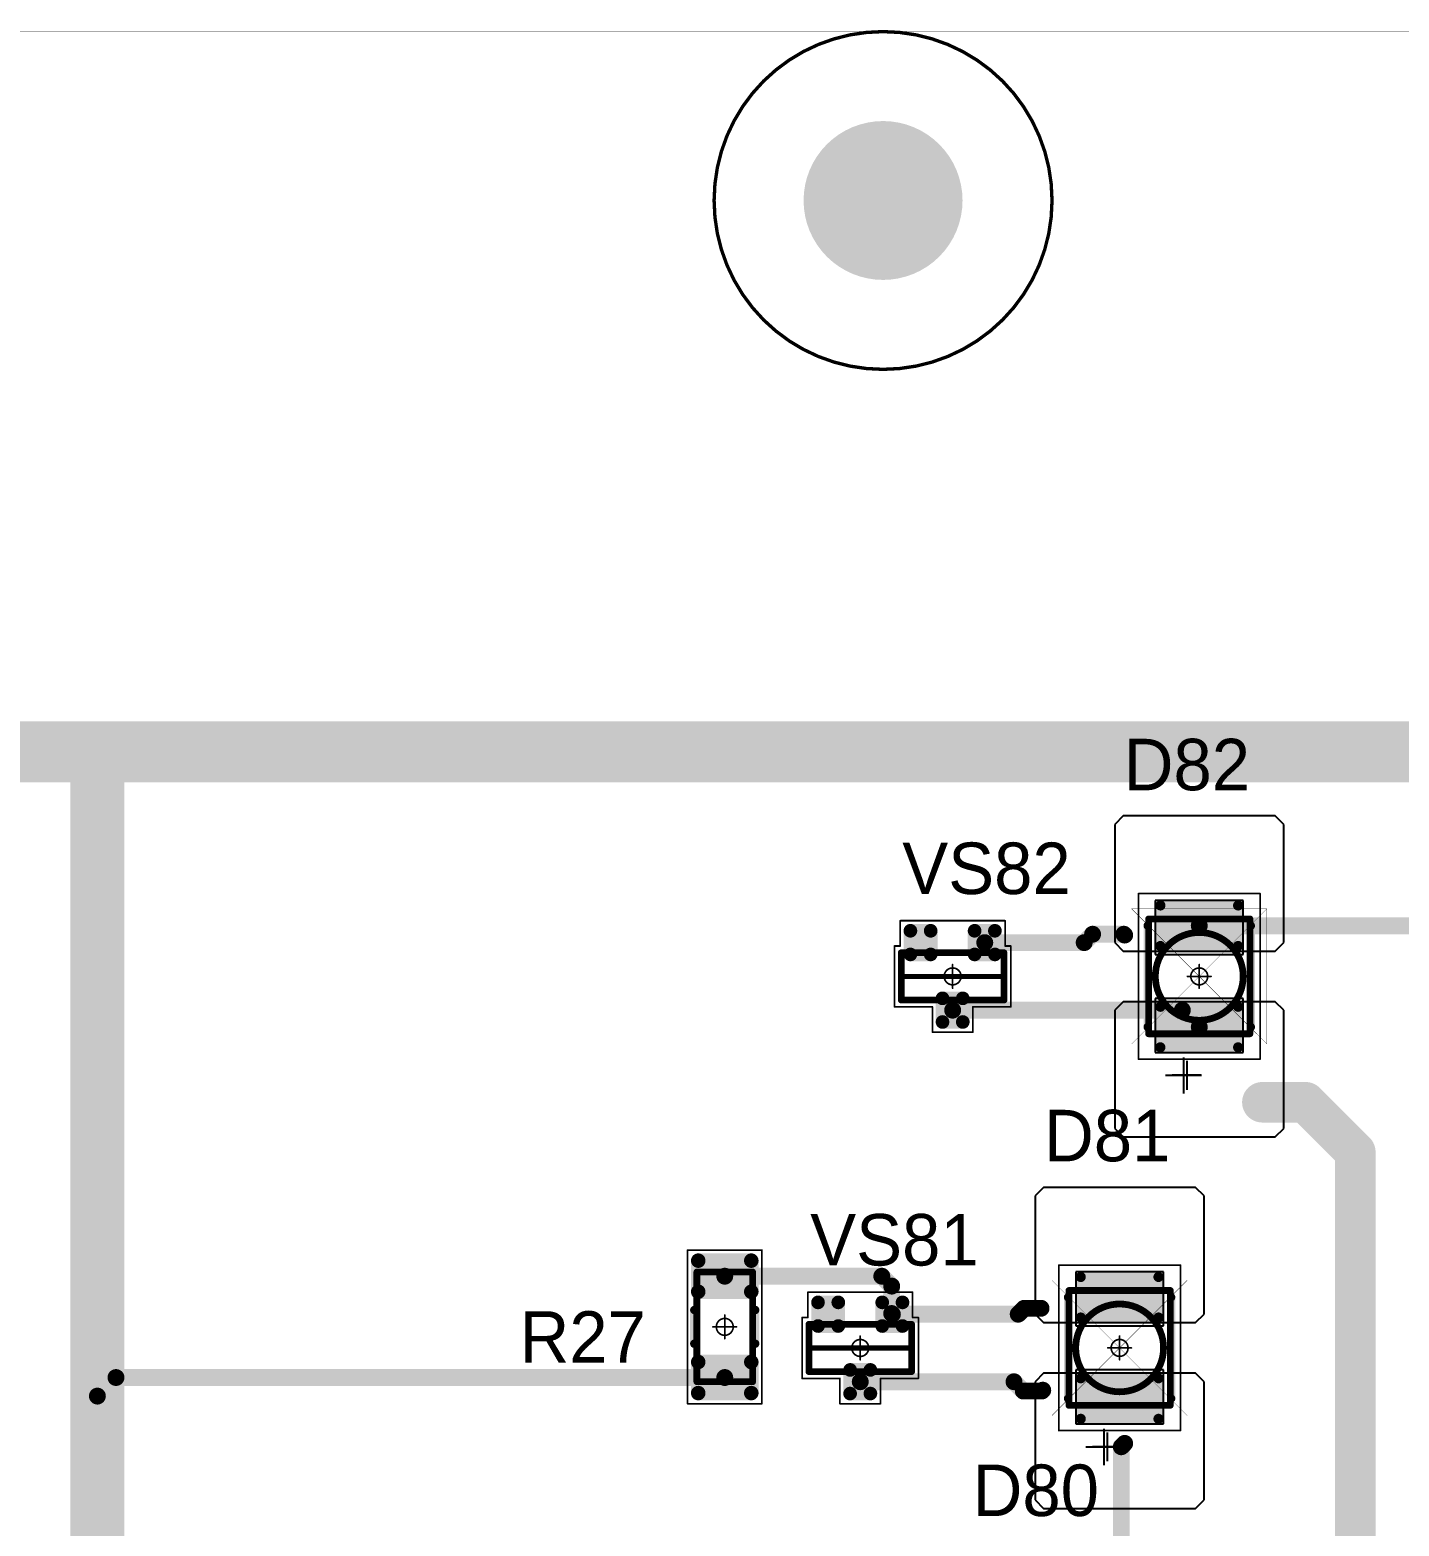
# Model space of a CAD drawing. Header units: millimetres. Extents: x 0 to 395, y 0 to 190.
# Drawn here: x 254.75 to 295.27, y 145.75 to 190.05 of the extents above; entities that cross this region are included whole.
import ezdxf

# ---------------------------------------------------------------- set-up
doc = ezdxf.new("R2010")
doc.units = ezdxf.units.MM
for name, color, linetype in [('BottomLayer', 5, 'Continuous'), ('BottomSolder', 6, 'Continuous'), ('Mechanical13', 56, 'Continuous'), ('Mechanical15', 56, 'Continuous'), ('Mechanical3', 76, 'Continuous'), ('Mechanical5', 56, 'Continuous'), ('MultiLayer', 9, 'Continuous'), ('PadHoleLayer', 156, 'Continuous'), ('TopLayer', 1, 'Continuous'), ('TopOverlay', 2, 'Continuous'), ('TopPaste', 8, 'Continuous'), ('TopSolder', 216, 'Continuous')]:
    doc.layers.add(name, color=color, linetype=linetype)

# ---------------------------------------------------------------- blocks, each defined once
blk = doc.blocks.new('SOT23_1102')
at = {"layer": 'Mechanical13', "const_width": 0.2}
for points in [[(0.7, 1.52), (-0.7, 1.52)], [(-0.7, -1.52), (-0.7, 1.52)], [(0.7, -1.52), (0.7, 1.52)], [(0.7, -1.52), (-0.7, -1.52)]]:
    blk.add_lwpolyline(points, dxfattribs=at)
at = {"layer": 'Mechanical13', "const_width": 0.1}
for points in [[(-0.75, 1.52, 1), (-0.65, 1.52, 1)], [(-0.75, 1.52, 1), (-0.65, 1.52, 1)], [(0.65, 1.52, 1), (0.75, 1.52, 1)], [(0.65, 1.52, 1), (0.75, 1.52, 1)], [(-0.75, -1.52, 1), (-0.65, -1.52, 1)], [(-0.75, -1.52, 1), (-0.65, -1.52, 1)], [(0.65, -1.52, 1), (0.75, -1.52, 1)], [(0.65, -1.52, 1), (0.75, -1.52, 1)]]:
    blk.add_lwpolyline(points, format="xyb", close=True, dxfattribs=at)
at = {"layer": 'Mechanical15', "const_width": 0.05}
for points in [[(-1.65, -1.55), (-1.65, 1.55)], [(-0.9, 1.55), (-1.65, 1.55)], [(-0.9, 1.55), (-0.9, 1.72)], [(0.9, 1.72), (-0.9, 1.72)], [(0.9, 0.6), (0.9, 1.72)], [(1.65, 0.6), (0.9, 0.6)], [(1.65, -0.6), (1.65, 0.6)], [(0.35, 0), (-0.35, 0)], [(0, -0.35), (0, 0.35)], [(1.65, -0.6), (0.9, -0.6)], [(0.9, -1.72), (0.9, -0.6)], [(-0.9, -1.55), (-1.65, -1.55)], [(-0.9, -1.72), (-0.9, -1.55)], [(0.9, -1.72), (-0.9, -1.72)]]:
    blk.add_lwpolyline(points, dxfattribs=at)
at = {"layer": 'Mechanical15'}
for points, const_width in [([(-1.662, 1.55, 1), (-1.637, 1.55, 1)], 0.025), ([(-1.662, 1.55, 1), (-1.637, 1.55, 1)], 0.025), ([(-0.913, 1.72, 1), (-0.888, 1.72, 1)], 0.025), ([(-0.913, 1.72, 1), (-0.888, 1.72, 1)], 0.025), ([(-0.913, 1.55, 1), (-0.888, 1.55, 1)], 0.025), ([(-0.913, 1.55, 1), (-0.888, 1.55, 1)], 0.025), ([(0.888, 1.72, 1), (0.913, 1.72, 1)], 0.025), ([(0.888, 1.72, 1), (0.913, 1.72, 1)], 0.025), ([(0.888, 0.6, 1), (0.913, 0.6, 1)], 0.025), ([(0.888, 0.6, 1), (0.913, 0.6, 1)], 0.025), ([(1.637, 0.6, 1), (1.662, 0.6, 1)], 0.025), ([(1.637, 0.6, 1), (1.662, 0.6, 1)], 0.025), ([(-0.362, 0, 1), (-0.337, 0, 1)], 0.025), ([(0.25, 0, 1), (-0.25, 0, 1)], 0.05), ([(-0.262, 0, 1), (-0.238, 0, 1)], 0.025), ([(-0.012, 0.35, 1), (0.012, 0.35, 1)], 0.025), ([(0.238, 0, 1), (0.262, 0, 1)], 0.025), ([(0.337, 0, 1), (0.362, 0, 1)], 0.025), ([(-0.012, -0.35, 1), (0.012, -0.35, 1)], 0.025), ([(0.888, -0.6, 1), (0.913, -0.6, 1)], 0.025), ([(0.888, -0.6, 1), (0.913, -0.6, 1)], 0.025), ([(1.637, -0.6, 1), (1.662, -0.6, 1)], 0.025), ([(1.637, -0.6, 1), (1.662, -0.6, 1)], 0.025), ([(-1.662, -1.55, 1), (-1.637, -1.55, 1)], 0.025), ([(-1.662, -1.55, 1), (-1.637, -1.55, 1)], 0.025), ([(-0.913, -1.55, 1), (-0.888, -1.55, 1)], 0.025), ([(-0.913, -1.55, 1), (-0.888, -1.55, 1)], 0.025), ([(-0.913, -1.72, 1), (-0.888, -1.72, 1)], 0.025), ([(-0.913, -1.72, 1), (-0.888, -1.72, 1)], 0.025), ([(0.888, -1.72, 1), (0.913, -1.72, 1)], 0.025), ([(0.888, -1.72, 1), (0.913, -1.72, 1)], 0.025)]:
    blk.add_lwpolyline(points, format="xyb", close=True, dxfattribs=dict(at, const_width=const_width))
at = {"layer": 'TopLayer', "const_width": 0.1}
for points in [[(-1.4, 1.25, 1), (-1.3, 1.25, 1)], [(-0.7, 1.25, 1), (-0.6, 1.25, 1)], [(-1.4, 0.65, 1), (-1.3, 0.65, 1)], [(-0.7, 0.65, 1), (-0.6, 0.65, 1)], [(0.6, 0.3, 1), (0.7, 0.3, 1)], [(1.3, 0.3, 1), (1.4, 0.3, 1)], [(0.6, -0.3, 1), (0.7, -0.3, 1)], [(1.3, -0.3, 1), (1.4, -0.3, 1)], [(-1.4, -0.65, 1), (-1.3, -0.65, 1)], [(-0.7, -0.65, 1), (-0.6, -0.65, 1)], [(-1.4, -1.25, 1), (-1.3, -1.25, 1)], [(-0.7, -1.25, 1), (-0.6, -1.25, 1)]]:
    blk.add_lwpolyline(points, format="xyb", close=True, dxfattribs=at)
at = {"layer": 'TopLayer'}
for points in [[(-1.35, 1.35), (-1.35, 0.55), (-0.65, 1.35), (-0.65, 0.55)], [(-1.45, 1.25), (-1.45, 0.65), (-0.55, 1.25), (-0.55, 0.65)], [(0.55, 0.3), (0.55, -0.3), (1.45, 0.3), (1.45, -0.3)], [(0.65, 0.4), (0.65, -0.4), (1.35, 0.4), (1.35, -0.4)], [(-1.45, -0.65), (-1.45, -1.25), (-0.55, -0.65), (-0.55, -1.25)], [(-1.35, -0.55), (-1.35, -1.35), (-0.65, -0.55), (-0.65, -1.35)]]:
    blk.add_solid(points, dxfattribs=at)
at = {"layer": 'TopOverlay', "const_width": 0.15}
blk.add_lwpolyline([(0, -1.5), (0, 1.5)], dxfattribs=at)
at = {"layer": 'TopOverlay', "const_width": 0.075}
for points in [[(-0.038, 1.5, 1), (0.038, 1.5, 1)], [(-0.038, -1.5, 1), (0.038, -1.5, 1)]]:
    blk.add_lwpolyline(points, format="xyb", close=True, dxfattribs=at)
at = {"layer": 'TopPaste', "const_width": 0.075}
for points in [[(-1.387, 1.25, 1), (-1.313, 1.25, 1)], [(-0.687, 1.25, 1), (-0.613, 1.25, 1)], [(-1.387, 0.65, 1), (-1.313, 0.65, 1)], [(-0.687, 0.65, 1), (-0.613, 0.65, 1)], [(0.613, 0.3, 1), (0.687, 0.3, 1)], [(1.313, 0.3, 1), (1.387, 0.3, 1)], [(0.613, -0.3, 1), (0.687, -0.3, 1)], [(1.313, -0.3, 1), (1.387, -0.3, 1)], [(-1.387, -0.65, 1), (-1.313, -0.65, 1)], [(-0.687, -0.65, 1), (-0.613, -0.65, 1)], [(-1.387, -1.25, 1), (-1.313, -1.25, 1)], [(-0.687, -1.25, 1), (-0.613, -1.25, 1)]]:
    blk.add_lwpolyline(points, format="xyb", close=True, dxfattribs=at)
at = {"layer": 'TopPaste'}
for points in [[(-1.425, 1.25), (-1.425, 0.65), (-0.575, 1.25), (-0.575, 0.65)], [(-1.35, 1.325), (-1.35, 0.575), (-0.65, 1.325), (-0.65, 0.575)], [(0.575, 0.3), (0.575, -0.3), (1.425, 0.3), (1.425, -0.3)], [(0.65, 0.375), (0.65, -0.375), (1.35, 0.375), (1.35, -0.375)], [(-1.425, -0.65), (-1.425, -1.25), (-0.575, -0.65), (-0.575, -1.25)], [(-1.35, -0.575), (-1.35, -1.325), (-0.65, -0.575), (-0.65, -1.325)]]:
    blk.add_solid(points, dxfattribs=at)
at = {"layer": 'TopSolder', "const_width": 0.202}
for points in [[(-1.451, 1.25, 1), (-1.249, 1.25, 1)], [(-0.751, 1.25, 1), (-0.549, 1.25, 1)], [(-1.451, 0.65, 1), (-1.249, 0.65, 1)], [(-0.751, 0.65, 1), (-0.549, 0.65, 1)], [(0.549, 0.3, 1), (0.751, 0.3, 1)], [(1.249, 0.3, 1), (1.451, 0.3, 1)], [(0.549, -0.3, 1), (0.751, -0.3, 1)], [(1.249, -0.3, 1), (1.451, -0.3, 1)], [(-1.451, -0.65, 1), (-1.249, -0.65, 1)], [(-0.751, -0.65, 1), (-0.549, -0.65, 1)], [(-1.451, -1.25, 1), (-1.249, -1.25, 1)], [(-0.751, -1.25, 1), (-0.549, -1.25, 1)]]:
    blk.add_lwpolyline(points, format="xyb", close=True, dxfattribs=at)
at = {"layer": 'TopSolder'}
for points in [[(-1.35, 1.452), (-1.35, 0.448), (-0.65, 1.452), (-0.65, 0.448)], [(-1.552, 1.25), (-1.552, 0.65), (-0.448, 1.25), (-0.448, 0.65)], [(0.65, 0.502), (0.65, -0.502), (1.35, 0.502), (1.35, -0.502)], [(0.448, 0.3), (0.448, -0.3), (1.552, 0.3), (1.552, -0.3)], [(-1.552, -0.65), (-1.552, -1.25), (-0.448, -0.65), (-0.448, -1.25)], [(-1.35, -0.448), (-1.35, -1.452), (-0.65, -0.448), (-0.65, -1.452)]]:
    blk.add_solid(points, dxfattribs=at)
blk = doc.blocks.new('SOT23_1103')
at = {"layer": 'Mechanical13', "const_width": 0.2}
for points in [[(0.7, 1.52), (-0.7, 1.52)], [(-0.7, -1.52), (-0.7, 1.52)], [(0.7, -1.52), (0.7, 1.52)], [(0.7, -1.52), (-0.7, -1.52)]]:
    blk.add_lwpolyline(points, dxfattribs=at)
at = {"layer": 'Mechanical13', "const_width": 0.1}
for points in [[(-0.75, 1.52, 1), (-0.65, 1.52, 1)], [(-0.75, 1.52, 1), (-0.65, 1.52, 1)], [(0.65, 1.52, 1), (0.75, 1.52, 1)], [(0.65, 1.52, 1), (0.75, 1.52, 1)], [(-0.75, -1.52, 1), (-0.65, -1.52, 1)], [(-0.75, -1.52, 1), (-0.65, -1.52, 1)], [(0.65, -1.52, 1), (0.75, -1.52, 1)], [(0.65, -1.52, 1), (0.75, -1.52, 1)]]:
    blk.add_lwpolyline(points, format="xyb", close=True, dxfattribs=at)
at = {"layer": 'Mechanical15', "const_width": 0.05}
for points in [[(-1.65, -1.55), (-1.65, 1.55)], [(-0.9, 1.55), (-1.65, 1.55)], [(-0.9, 1.55), (-0.9, 1.72)], [(0.9, 1.72), (-0.9, 1.72)], [(0.9, 0.6), (0.9, 1.72)], [(1.65, 0.6), (0.9, 0.6)], [(1.65, -0.6), (1.65, 0.6)], [(0.35, 0), (-0.35, 0)], [(0, -0.35), (0, 0.35)], [(1.65, -0.6), (0.9, -0.6)], [(0.9, -1.72), (0.9, -0.6)], [(-0.9, -1.55), (-1.65, -1.55)], [(-0.9, -1.72), (-0.9, -1.55)], [(0.9, -1.72), (-0.9, -1.72)]]:
    blk.add_lwpolyline(points, dxfattribs=at)
at = {"layer": 'Mechanical15'}
for points, const_width in [([(-1.662, 1.55, 1), (-1.637, 1.55, 1)], 0.025), ([(-1.662, 1.55, 1), (-1.637, 1.55, 1)], 0.025), ([(-0.913, 1.72, 1), (-0.888, 1.72, 1)], 0.025), ([(-0.913, 1.72, 1), (-0.888, 1.72, 1)], 0.025), ([(-0.913, 1.55, 1), (-0.888, 1.55, 1)], 0.025), ([(-0.913, 1.55, 1), (-0.888, 1.55, 1)], 0.025), ([(0.888, 1.72, 1), (0.913, 1.72, 1)], 0.025), ([(0.888, 1.72, 1), (0.913, 1.72, 1)], 0.025), ([(0.888, 0.6, 1), (0.913, 0.6, 1)], 0.025), ([(0.888, 0.6, 1), (0.913, 0.6, 1)], 0.025), ([(1.637, 0.6, 1), (1.662, 0.6, 1)], 0.025), ([(1.637, 0.6, 1), (1.662, 0.6, 1)], 0.025), ([(-0.362, 0, 1), (-0.337, 0, 1)], 0.025), ([(0.25, 0, 1), (-0.25, 0, 1)], 0.05), ([(-0.262, 0, 1), (-0.238, 0, 1)], 0.025), ([(-0.012, 0.35, 1), (0.012, 0.35, 1)], 0.025), ([(0.238, 0, 1), (0.262, 0, 1)], 0.025), ([(0.337, 0, 1), (0.362, 0, 1)], 0.025), ([(-0.012, -0.35, 1), (0.012, -0.35, 1)], 0.025), ([(0.888, -0.6, 1), (0.913, -0.6, 1)], 0.025), ([(0.888, -0.6, 1), (0.913, -0.6, 1)], 0.025), ([(1.637, -0.6, 1), (1.662, -0.6, 1)], 0.025), ([(1.637, -0.6, 1), (1.662, -0.6, 1)], 0.025), ([(-1.662, -1.55, 1), (-1.637, -1.55, 1)], 0.025), ([(-1.662, -1.55, 1), (-1.637, -1.55, 1)], 0.025), ([(-0.913, -1.55, 1), (-0.888, -1.55, 1)], 0.025), ([(-0.913, -1.55, 1), (-0.888, -1.55, 1)], 0.025), ([(-0.913, -1.72, 1), (-0.888, -1.72, 1)], 0.025), ([(-0.913, -1.72, 1), (-0.888, -1.72, 1)], 0.025), ([(0.888, -1.72, 1), (0.913, -1.72, 1)], 0.025), ([(0.888, -1.72, 1), (0.913, -1.72, 1)], 0.025)]:
    blk.add_lwpolyline(points, format="xyb", close=True, dxfattribs=dict(at, const_width=const_width))
at = {"layer": 'TopLayer', "const_width": 0.1}
for points in [[(-1.4, 1.25, 1), (-1.3, 1.25, 1)], [(-0.7, 1.25, 1), (-0.6, 1.25, 1)], [(-1.4, 0.65, 1), (-1.3, 0.65, 1)], [(-0.7, 0.65, 1), (-0.6, 0.65, 1)], [(0.6, 0.3, 1), (0.7, 0.3, 1)], [(1.3, 0.3, 1), (1.4, 0.3, 1)], [(0.6, -0.3, 1), (0.7, -0.3, 1)], [(1.3, -0.3, 1), (1.4, -0.3, 1)], [(-1.4, -0.65, 1), (-1.3, -0.65, 1)], [(-0.7, -0.65, 1), (-0.6, -0.65, 1)], [(-1.4, -1.25, 1), (-1.3, -1.25, 1)], [(-0.7, -1.25, 1), (-0.6, -1.25, 1)]]:
    blk.add_lwpolyline(points, format="xyb", close=True, dxfattribs=at)
at = {"layer": 'TopLayer'}
for points in [[(-1.35, 1.35), (-1.35, 0.55), (-0.65, 1.35), (-0.65, 0.55)], [(-1.45, 1.25), (-1.45, 0.65), (-0.55, 1.25), (-0.55, 0.65)], [(0.55, 0.3), (0.55, -0.3), (1.45, 0.3), (1.45, -0.3)], [(0.65, 0.4), (0.65, -0.4), (1.35, 0.4), (1.35, -0.4)], [(-1.45, -0.65), (-1.45, -1.25), (-0.55, -0.65), (-0.55, -1.25)], [(-1.35, -0.55), (-1.35, -1.35), (-0.65, -0.55), (-0.65, -1.35)]]:
    blk.add_solid(points, dxfattribs=at)
at = {"layer": 'TopOverlay', "const_width": 0.15}
blk.add_lwpolyline([(0, -1.5), (0, 1.5)], dxfattribs=at)
at = {"layer": 'TopOverlay', "const_width": 0.075}
for points in [[(-0.038, 1.5, 1), (0.038, 1.5, 1)], [(-0.038, -1.5, 1), (0.038, -1.5, 1)]]:
    blk.add_lwpolyline(points, format="xyb", close=True, dxfattribs=at)
at = {"layer": 'TopPaste', "const_width": 0.075}
for points in [[(-1.387, 1.25, 1), (-1.313, 1.25, 1)], [(-0.687, 1.25, 1), (-0.613, 1.25, 1)], [(-1.387, 0.65, 1), (-1.313, 0.65, 1)], [(-0.687, 0.65, 1), (-0.613, 0.65, 1)], [(0.613, 0.3, 1), (0.687, 0.3, 1)], [(1.313, 0.3, 1), (1.387, 0.3, 1)], [(0.613, -0.3, 1), (0.687, -0.3, 1)], [(1.313, -0.3, 1), (1.387, -0.3, 1)], [(-1.387, -0.65, 1), (-1.313, -0.65, 1)], [(-0.687, -0.65, 1), (-0.613, -0.65, 1)], [(-1.387, -1.25, 1), (-1.313, -1.25, 1)], [(-0.687, -1.25, 1), (-0.613, -1.25, 1)]]:
    blk.add_lwpolyline(points, format="xyb", close=True, dxfattribs=at)
at = {"layer": 'TopPaste'}
for points in [[(-1.425, 1.25), (-1.425, 0.65), (-0.575, 1.25), (-0.575, 0.65)], [(-1.35, 1.325), (-1.35, 0.575), (-0.65, 1.325), (-0.65, 0.575)], [(0.575, 0.3), (0.575, -0.3), (1.425, 0.3), (1.425, -0.3)], [(0.65, 0.375), (0.65, -0.375), (1.35, 0.375), (1.35, -0.375)], [(-1.425, -0.65), (-1.425, -1.25), (-0.575, -0.65), (-0.575, -1.25)], [(-1.35, -0.575), (-1.35, -1.325), (-0.65, -0.575), (-0.65, -1.325)]]:
    blk.add_solid(points, dxfattribs=at)
at = {"layer": 'TopSolder', "const_width": 0.202}
for points in [[(-1.451, 1.25, 1), (-1.249, 1.25, 1)], [(-0.751, 1.25, 1), (-0.549, 1.25, 1)], [(-1.451, 0.65, 1), (-1.249, 0.65, 1)], [(-0.751, 0.65, 1), (-0.549, 0.65, 1)], [(0.549, 0.3, 1), (0.751, 0.3, 1)], [(1.249, 0.3, 1), (1.451, 0.3, 1)], [(0.549, -0.3, 1), (0.751, -0.3, 1)], [(1.249, -0.3, 1), (1.451, -0.3, 1)], [(-1.451, -0.65, 1), (-1.249, -0.65, 1)], [(-0.751, -0.65, 1), (-0.549, -0.65, 1)], [(-1.451, -1.25, 1), (-1.249, -1.25, 1)], [(-0.751, -1.25, 1), (-0.549, -1.25, 1)]]:
    blk.add_lwpolyline(points, format="xyb", close=True, dxfattribs=at)
at = {"layer": 'TopSolder'}
for points in [[(-1.35, 1.452), (-1.35, 0.448), (-0.65, 1.452), (-0.65, 0.448)], [(-1.552, 1.25), (-1.552, 0.65), (-0.448, 1.25), (-0.448, 0.65)], [(0.65, 0.502), (0.65, -0.502), (1.35, 0.502), (1.35, -0.502)], [(0.448, 0.3), (0.448, -0.3), (1.552, 0.3), (1.552, -0.3)], [(-1.552, -0.65), (-1.552, -1.25), (-0.448, -0.65), (-0.448, -1.25)], [(-1.35, -0.448), (-1.35, -1.452), (-0.65, -0.448), (-0.65, -1.452)]]:
    blk.add_solid(points, dxfattribs=at)
blk = doc.blocks.new('RC1206S_1196')
at = {"layer": 'Mechanical13', "const_width": 0.2}
for points in [[(-1.625, -0.825), (-1.625, 0.825)], [(1.625, 0.825), (-1.625, 0.825)], [(1.625, -0.825), (1.625, 0.825)], [(1.625, -0.825), (-1.625, -0.825)]]:
    blk.add_lwpolyline(points, dxfattribs=at)
at = {"layer": 'Mechanical13', "const_width": 0.1}
for points in [[(-1.675, 0.825, 1), (-1.575, 0.825, 1)], [(-1.675, 0.825, 1), (-1.575, 0.825, 1)], [(1.575, 0.825, 1), (1.675, 0.825, 1)], [(1.575, 0.825, 1), (1.675, 0.825, 1)], [(-1.675, -0.825, 1), (-1.575, -0.825, 1)], [(-1.675, -0.825, 1), (-1.575, -0.825, 1)], [(1.575, -0.825, 1), (1.675, -0.825, 1)], [(1.575, -0.825, 1), (1.675, -0.825, 1)]]:
    blk.add_lwpolyline(points, format="xyb", close=True, dxfattribs=at)
at = {"layer": 'Mechanical15', "const_width": 0.05}
for points in [[(-2.275, -1.1), (-2.275, 1.1)], [(2.275, 1.1), (-2.275, 1.1)], [(2.275, -1.1), (2.275, 1.1)], [(0.35, 0), (-0.35, 0)], [(0, -0.35), (0, 0.35)], [(2.275, -1.1), (-2.275, -1.1)]]:
    blk.add_lwpolyline(points, dxfattribs=at)
at = {"layer": 'Mechanical15'}
for points, const_width in [([(-2.287, 1.1, 1), (-2.262, 1.1, 1)], 0.025), ([(-2.287, 1.1, 1), (-2.262, 1.1, 1)], 0.025), ([(2.262, 1.1, 1), (2.287, 1.1, 1)], 0.025), ([(2.262, 1.1, 1), (2.287, 1.1, 1)], 0.025), ([(-0.362, 0, 1), (-0.337, 0, 1)], 0.025), ([(0.25, 0, 1), (-0.25, 0, 1)], 0.05), ([(-0.262, 0, 1), (-0.238, 0, 1)], 0.025), ([(-0.012, 0.35, 1), (0.012, 0.35, 1)], 0.025), ([(0.238, 0, 1), (0.262, 0, 1)], 0.025), ([(0.337, 0, 1), (0.362, 0, 1)], 0.025), ([(-0.012, -0.35, 1), (0.012, -0.35, 1)], 0.025), ([(-2.287, -1.1, 1), (-2.262, -1.1, 1)], 0.025), ([(-2.287, -1.1, 1), (-2.262, -1.1, 1)], 0.025), ([(2.262, -1.1, 1), (2.287, -1.1, 1)], 0.025), ([(2.262, -1.1, 1), (2.287, -1.1, 1)], 0.025)]:
    blk.add_lwpolyline(points, format="xyb", close=True, dxfattribs=dict(at, const_width=const_width))
at = {"layer": 'TopLayer', "const_width": 0.115}
for points in [[(-2.018, 0.785, 1), (-1.903, 0.785, 1)], [(-1.098, 0.785, 1), (-0.983, 0.785, 1)], [(0.983, 0.785, 1), (1.098, 0.785, 1)], [(1.903, 0.785, 1), (2.018, 0.785, 1)], [(-2.018, -0.785, 1), (-1.903, -0.785, 1)], [(-1.098, -0.785, 1), (-0.983, -0.785, 1)], [(0.983, -0.785, 1), (1.098, -0.785, 1)], [(1.903, -0.785, 1), (2.018, -0.785, 1)]]:
    blk.add_lwpolyline(points, format="xyb", close=True, dxfattribs=at)
at = {"layer": 'TopLayer'}
for points in [[(-1.96, -0.9), (-1.04, -0.9), (-1.96, 0.9), (-1.04, 0.9)], [(1.04, -0.9), (1.96, -0.9), (1.04, 0.9), (1.96, 0.9)], [(-2.075, -0.785), (-0.925, -0.785), (-2.075, 0.785), (-0.925, 0.785)], [(0.925, -0.785), (2.075, -0.785), (0.925, 0.785), (2.075, 0.785)]]:
    blk.add_solid(points, dxfattribs=at)
at = {"layer": 'TopOverlay', "const_width": 0.25}
for points in [[(0.5, 0.9), (-0.5, 0.9)], [(0.5, -0.9), (-0.5, -0.9)]]:
    blk.add_lwpolyline(points, dxfattribs=at)
at = {"layer": 'TopOverlay', "const_width": 0.125}
for points in [[(-0.562, 0.9, 1), (-0.437, 0.9, 1)], [(0.437, 0.9, 1), (0.562, 0.9, 1)], [(-0.562, -0.9, 1), (-0.437, -0.9, 1)], [(0.437, -0.9, 1), (0.562, -0.9, 1)]]:
    blk.add_lwpolyline(points, format="xyb", close=True, dxfattribs=at)
at = {"layer": 'TopPaste', "const_width": 0.09}
for points in [[(-2.005, 0.785, 1), (-1.915, 0.785, 1)], [(-1.085, 0.785, 1), (-0.995, 0.785, 1)], [(0.995, 0.785, 1), (1.085, 0.785, 1)], [(1.915, 0.785, 1), (2.005, 0.785, 1)], [(-2.005, -0.785, 1), (-1.915, -0.785, 1)], [(-1.085, -0.785, 1), (-0.995, -0.785, 1)], [(0.995, -0.785, 1), (1.085, -0.785, 1)], [(1.915, -0.785, 1), (2.005, -0.785, 1)]]:
    blk.add_lwpolyline(points, format="xyb", close=True, dxfattribs=at)
at = {"layer": 'TopPaste'}
for points in [[(-2.05, -0.785), (-0.95, -0.785), (-2.05, 0.785), (-0.95, 0.785)], [(-1.96, -0.875), (-1.04, -0.875), (-1.96, 0.875), (-1.04, 0.875)], [(0.95, -0.785), (2.05, -0.785), (0.95, 0.785), (2.05, 0.785)], [(1.04, -0.875), (1.96, -0.875), (1.04, 0.875), (1.96, 0.875)]]:
    blk.add_solid(points, dxfattribs=at)
at = {"layer": 'TopSolder', "const_width": 0.215}
for points in [[(-2.068, 0.785, 1), (-1.853, 0.785, 1)], [(-1.148, 0.785, 1), (-0.933, 0.785, 1)], [(0.933, 0.785, 1), (1.148, 0.785, 1)], [(1.853, 0.785, 1), (2.068, 0.785, 1)], [(-2.068, -0.785, 1), (-1.853, -0.785, 1)], [(-1.148, -0.785, 1), (-0.933, -0.785, 1)], [(0.933, -0.785, 1), (1.148, -0.785, 1)], [(1.853, -0.785, 1), (2.068, -0.785, 1)]]:
    blk.add_lwpolyline(points, format="xyb", close=True, dxfattribs=at)
at = {"layer": 'TopSolder'}
for points in [[(-1.96, -1), (-1.04, -1), (-1.96, 1), (-1.04, 1)], [(1.04, -1), (1.96, -1), (1.04, 1), (1.96, 1)], [(-2.175, -0.785), (-0.825, -0.785), (-2.175, 0.785), (-0.825, 0.785)], [(0.825, -0.785), (2.175, -0.785), (0.825, 0.785), (2.175, 0.785)]]:
    blk.add_solid(points, dxfattribs=at)
blk = doc.blocks.new('T66G_4_1251')
at = {"layer": 'Mechanical13'}
for p, q in [((2.936, 0.071), (2.936, -1)), ((2.4, -0.464), (3.471, -0.464))]:
    blk.add_line(p, q, dxfattribs=at)
at = {"layer": 'Mechanical13', "const_width": 0.2}
for points in [[(1.7, 1.5), (-1.7, 1.5)], [(-1.7, -1.5), (-1.7, 1.5)], [(1.7, -1.5), (1.7, 1.5)], [(1.7, -1.5), (-1.7, -1.5)]]:
    blk.add_lwpolyline(points, dxfattribs=at)
at = {"layer": 'Mechanical13'}
for points, const_width in [([(-1.75, 1.5, 1), (-1.65, 1.5, 1)], 0.1), ([(-1.75, 1.5, 1), (-1.65, 1.5, 1)], 0.1), ([(1.3, 0, 1), (-1.3, 0, 1)], 0.2), ([(1.65, 1.5, 1), (1.75, 1.5, 1)], 0.1), ([(1.65, 1.5, 1), (1.75, 1.5, 1)], 0.1), ([(-1.35, 0, 1), (-1.25, 0, 1)], 0.1), ([(1.25, 0, 1), (1.35, 0, 1)], 0.1), ([(-1.75, -1.5, 1), (-1.65, -1.5, 1)], 0.1), ([(-1.75, -1.5, 1), (-1.65, -1.5, 1)], 0.1), ([(1.65, -1.5, 1), (1.75, -1.5, 1)], 0.1), ([(1.65, -1.5, 1), (1.75, -1.5, 1)], 0.1)]:
    blk.add_lwpolyline(points, format="xyb", close=True, dxfattribs=dict(at, const_width=const_width))
at = {"layer": 'Mechanical15', "const_width": 0.05}
for points in [[(-2.45, -1.8), (-2.45, 1.8)], [(2.45, 1.8), (-2.45, 1.8)], [(2.45, -1.8), (2.45, 1.8)], [(0.35, 0), (-0.35, 0)], [(0, -0.35), (0, 0.35)], [(2.45, -1.8), (-2.45, -1.8)]]:
    blk.add_lwpolyline(points, dxfattribs=at)
at = {"layer": 'Mechanical15'}
for points, const_width in [([(-2.462, 1.8, 1), (-2.438, 1.8, 1)], 0.025), ([(-2.462, 1.8, 1), (-2.438, 1.8, 1)], 0.025), ([(2.438, 1.8, 1), (2.462, 1.8, 1)], 0.025), ([(2.438, 1.8, 1), (2.462, 1.8, 1)], 0.025), ([(-0.362, 0, 1), (-0.337, 0, 1)], 0.025), ([(0.25, 0, 1), (-0.25, 0, 1)], 0.05), ([(-0.262, 0, 1), (-0.238, 0, 1)], 0.025), ([(-0.012, 0.35, 1), (0.012, 0.35, 1)], 0.025), ([(0.238, 0, 1), (0.262, 0, 1)], 0.025), ([(0.337, 0, 1), (0.362, 0, 1)], 0.025), ([(-0.012, -0.35, 1), (0.012, -0.35, 1)], 0.025), ([(-2.462, -1.8, 1), (-2.438, -1.8, 1)], 0.025), ([(-2.462, -1.8, 1), (-2.438, -1.8, 1)], 0.025), ([(2.438, -1.8, 1), (2.462, -1.8, 1)], 0.025), ([(2.438, -1.8, 1), (2.462, -1.8, 1)], 0.025)]:
    blk.add_lwpolyline(points, format="xyb", close=True, dxfattribs=dict(at, const_width=const_width))
at = {"layer": 'TopLayer'}
for p, q in [((-4.5, 2.5), (-4.75, 2.25)), ((-4.75, 2.25), (-4.75, -2.25)), ((-1, 2.5), (-4.5, 2.5)), ((-0.75, 2.25), (-1, 2.5)), ((-0.75, -2.25), (-0.75, 2.25)), ((1, 2.5), (0.75, 2.25)), ((0.75, 2.25), (0.75, -2.25)), ((4.5, 2.5), (1, 2.5)), ((4.75, 2.25), (4.5, 2.5)), ((4.75, -2.25), (4.75, 2.25)), ((-4.75, -2.25), (-4.5, -2.5)), ((-4.5, -2.5), (-1, -2.5)), ((-1, -2.5), (-0.75, -2.25)), ((0.75, -2.25), (1, -2.5)), ((1, -2.5), (4.5, -2.5)), ((4.5, -2.5), (4.75, -2.25))]:
    blk.add_line(p, q, dxfattribs=at)
at = {"layer": 'TopLayer', "const_width": 0.15}
for points in [[(-2.175, 1.15, 1), (-2.025, 1.15, 1)], [(-0.975, 1.15, 1), (-0.825, 1.15, 1)], [(0.825, 1.15, 1), (0.975, 1.15, 1)], [(2.025, 1.15, 1), (2.175, 1.15, 1)], [(-2.175, -1.15, 1), (-2.025, -1.15, 1)], [(-0.975, -1.15, 1), (-0.825, -1.15, 1)], [(0.825, -1.15, 1), (0.975, -1.15, 1)], [(2.025, -1.15, 1), (2.175, -1.15, 1)]]:
    blk.add_lwpolyline(points, format="xyb", close=True, dxfattribs=at)
at = {"layer": 'TopLayer'}
for points in [[(-0.75, 1.15), (-2.25, 1.15), (-0.75, -1.15), (-2.25, -1.15)], [(-0.9, 1.3), (-2.1, 1.3), (-0.9, -1.3), (-2.1, -1.3)], [(2.25, 1.15), (0.75, 1.15), (2.25, -1.15), (0.75, -1.15)], [(2.1, 1.3), (0.9, 1.3), (2.1, -1.3), (0.9, -1.3)]]:
    blk.add_solid(points, dxfattribs=at)
at = {"layer": 'TopOverlay'}
for p, q in [((2.928, 0.057), (2.928, -0.8)), ((2.5, -0.372), (3.357, -0.372))]:
    blk.add_line(p, q, dxfattribs=at)
at = {"layer": 'TopOverlay', "const_width": 0.25}
for points in [[(1.5, 1.525), (-1.5, 1.525)], [(1.5, -1.525), (-1.5, -1.525)]]:
    blk.add_lwpolyline(points, dxfattribs=at)
at = {"layer": 'TopOverlay', "const_width": 0.125}
for points in [[(-1.562, 1.525, 1), (-1.438, 1.525, 1)], [(1.438, 1.525, 1), (1.562, 1.525, 1)], [(-1.562, -1.525, 1), (-1.438, -1.525, 1)], [(1.438, -1.525, 1), (1.562, -1.525, 1)]]:
    blk.add_lwpolyline(points, format="xyb", close=True, dxfattribs=at)
at = {"layer": 'TopPaste', "const_width": 0.125}
for points in [[(-2.163, 1.15, 1), (-2.038, 1.15, 1)], [(-0.963, 1.15, 1), (-0.838, 1.15, 1)], [(0.838, 1.15, 1), (0.963, 1.15, 1)], [(2.038, 1.15, 1), (2.163, 1.15, 1)], [(-2.163, -1.15, 1), (-2.038, -1.15, 1)], [(-0.963, -1.15, 1), (-0.838, -1.15, 1)], [(0.838, -1.15, 1), (0.963, -1.15, 1)], [(2.038, -1.15, 1), (2.163, -1.15, 1)]]:
    blk.add_lwpolyline(points, format="xyb", close=True, dxfattribs=at)
at = {"layer": 'TopPaste'}
for points in [[(-0.775, 1.15), (-2.225, 1.15), (-0.775, -1.15), (-2.225, -1.15)], [(-0.9, 1.275), (-2.1, 1.275), (-0.9, -1.275), (-2.1, -1.275)], [(2.225, 1.15), (0.775, 1.15), (2.225, -1.15), (0.775, -1.15)], [(2.1, 1.275), (0.9, 1.275), (2.1, -1.275), (0.9, -1.275)]]:
    blk.add_solid(points, dxfattribs=at)
at = {"layer": 'TopSolder'}
for p, q in [((-2.25, 1.3), (-2.25, -1.3)), ((-0.65, 1.3), (-2.25, 1.3)), ((-0.65, -1.3), (-0.65, 1.3)), ((0.65, 1.3), (0.65, -1.3)), ((2.25, 1.3), (0.65, 1.3)), ((2.25, -1.3), (2.25, 1.3)), ((-2.25, -1.3), (-0.65, -1.3)), ((0.65, -1.3), (2.25, -1.3))]:
    blk.add_line(p, q, dxfattribs=at)
blk = doc.blocks.new('T66G_4_1252')
at = {"layer": 'Mechanical13'}
for p, q in [((2.936, 0.071), (2.936, -1)), ((2.4, -0.464), (3.471, -0.464))]:
    blk.add_line(p, q, dxfattribs=at)
at = {"layer": 'Mechanical13', "const_width": 0.2}
for points in [[(1.7, 1.5), (-1.7, 1.5)], [(-1.7, -1.5), (-1.7, 1.5)], [(1.7, -1.5), (1.7, 1.5)], [(1.7, -1.5), (-1.7, -1.5)]]:
    blk.add_lwpolyline(points, dxfattribs=at)
at = {"layer": 'Mechanical13'}
for points, const_width in [([(-1.75, 1.5, 1), (-1.65, 1.5, 1)], 0.1), ([(-1.75, 1.5, 1), (-1.65, 1.5, 1)], 0.1), ([(1.3, 0, 1), (-1.3, 0, 1)], 0.2), ([(1.65, 1.5, 1), (1.75, 1.5, 1)], 0.1), ([(1.65, 1.5, 1), (1.75, 1.5, 1)], 0.1), ([(-1.35, 0, 1), (-1.25, 0, 1)], 0.1), ([(1.25, 0, 1), (1.35, 0, 1)], 0.1), ([(-1.75, -1.5, 1), (-1.65, -1.5, 1)], 0.1), ([(-1.75, -1.5, 1), (-1.65, -1.5, 1)], 0.1), ([(1.65, -1.5, 1), (1.75, -1.5, 1)], 0.1), ([(1.65, -1.5, 1), (1.75, -1.5, 1)], 0.1)]:
    blk.add_lwpolyline(points, format="xyb", close=True, dxfattribs=dict(at, const_width=const_width))
at = {"layer": 'Mechanical15', "const_width": 0.05}
for points in [[(-2.45, -1.8), (-2.45, 1.8)], [(2.45, 1.8), (-2.45, 1.8)], [(2.45, -1.8), (2.45, 1.8)], [(0.35, 0), (-0.35, 0)], [(0, -0.35), (0, 0.35)], [(2.45, -1.8), (-2.45, -1.8)]]:
    blk.add_lwpolyline(points, dxfattribs=at)
at = {"layer": 'Mechanical15'}
for points, const_width in [([(-2.462, 1.8, 1), (-2.438, 1.8, 1)], 0.025), ([(-2.462, 1.8, 1), (-2.438, 1.8, 1)], 0.025), ([(2.438, 1.8, 1), (2.462, 1.8, 1)], 0.025), ([(2.438, 1.8, 1), (2.462, 1.8, 1)], 0.025), ([(-0.362, 0, 1), (-0.337, 0, 1)], 0.025), ([(0.25, 0, 1), (-0.25, 0, 1)], 0.05), ([(-0.262, 0, 1), (-0.238, 0, 1)], 0.025), ([(-0.012, 0.35, 1), (0.012, 0.35, 1)], 0.025), ([(0.238, 0, 1), (0.262, 0, 1)], 0.025), ([(0.337, 0, 1), (0.362, 0, 1)], 0.025), ([(-0.012, -0.35, 1), (0.012, -0.35, 1)], 0.025), ([(-2.462, -1.8, 1), (-2.438, -1.8, 1)], 0.025), ([(-2.462, -1.8, 1), (-2.438, -1.8, 1)], 0.025), ([(2.438, -1.8, 1), (2.462, -1.8, 1)], 0.025), ([(2.438, -1.8, 1), (2.462, -1.8, 1)], 0.025)]:
    blk.add_lwpolyline(points, format="xyb", close=True, dxfattribs=dict(at, const_width=const_width))
at = {"layer": 'TopLayer'}
for p, q in [((-4.5, 2.5), (-4.75, 2.25)), ((-4.75, 2.25), (-4.75, -2.25)), ((-1, 2.5), (-4.5, 2.5)), ((-0.75, 2.25), (-1, 2.5)), ((-0.75, -2.25), (-0.75, 2.25)), ((1, 2.5), (0.75, 2.25)), ((0.75, 2.25), (0.75, -2.25)), ((4.5, 2.5), (1, 2.5)), ((4.75, 2.25), (4.5, 2.5)), ((4.75, -2.25), (4.75, 2.25)), ((-4.75, -2.25), (-4.5, -2.5)), ((-4.5, -2.5), (-1, -2.5)), ((-1, -2.5), (-0.75, -2.25)), ((0.75, -2.25), (1, -2.5)), ((1, -2.5), (4.5, -2.5)), ((4.5, -2.5), (4.75, -2.25))]:
    blk.add_line(p, q, dxfattribs=at)
at = {"layer": 'TopLayer', "const_width": 0.15}
for points in [[(-2.175, 1.15, 1), (-2.025, 1.15, 1)], [(-0.975, 1.15, 1), (-0.825, 1.15, 1)], [(0.825, 1.15, 1), (0.975, 1.15, 1)], [(2.025, 1.15, 1), (2.175, 1.15, 1)], [(-2.175, -1.15, 1), (-2.025, -1.15, 1)], [(-0.975, -1.15, 1), (-0.825, -1.15, 1)], [(0.825, -1.15, 1), (0.975, -1.15, 1)], [(2.025, -1.15, 1), (2.175, -1.15, 1)]]:
    blk.add_lwpolyline(points, format="xyb", close=True, dxfattribs=at)
at = {"layer": 'TopLayer'}
for points in [[(-0.75, 1.15), (-2.25, 1.15), (-0.75, -1.15), (-2.25, -1.15)], [(-0.9, 1.3), (-2.1, 1.3), (-0.9, -1.3), (-2.1, -1.3)], [(2.25, 1.15), (0.75, 1.15), (2.25, -1.15), (0.75, -1.15)], [(2.1, 1.3), (0.9, 1.3), (2.1, -1.3), (0.9, -1.3)]]:
    blk.add_solid(points, dxfattribs=at)
at = {"layer": 'TopOverlay'}
for p, q in [((2.928, 0.057), (2.928, -0.8)), ((2.5, -0.372), (3.357, -0.372))]:
    blk.add_line(p, q, dxfattribs=at)
at = {"layer": 'TopOverlay', "const_width": 0.25}
for points in [[(1.5, 1.525), (-1.5, 1.525)], [(1.5, -1.525), (-1.5, -1.525)]]:
    blk.add_lwpolyline(points, dxfattribs=at)
at = {"layer": 'TopOverlay', "const_width": 0.125}
for points in [[(-1.562, 1.525, 1), (-1.438, 1.525, 1)], [(1.438, 1.525, 1), (1.562, 1.525, 1)], [(-1.562, -1.525, 1), (-1.438, -1.525, 1)], [(1.438, -1.525, 1), (1.562, -1.525, 1)]]:
    blk.add_lwpolyline(points, format="xyb", close=True, dxfattribs=at)
at = {"layer": 'TopPaste', "const_width": 0.125}
for points in [[(-2.163, 1.15, 1), (-2.038, 1.15, 1)], [(-0.963, 1.15, 1), (-0.838, 1.15, 1)], [(0.838, 1.15, 1), (0.963, 1.15, 1)], [(2.038, 1.15, 1), (2.163, 1.15, 1)], [(-2.163, -1.15, 1), (-2.038, -1.15, 1)], [(-0.963, -1.15, 1), (-0.838, -1.15, 1)], [(0.838, -1.15, 1), (0.963, -1.15, 1)], [(2.038, -1.15, 1), (2.163, -1.15, 1)]]:
    blk.add_lwpolyline(points, format="xyb", close=True, dxfattribs=at)
at = {"layer": 'TopPaste'}
for points in [[(-0.775, 1.15), (-2.225, 1.15), (-0.775, -1.15), (-2.225, -1.15)], [(-0.9, 1.275), (-2.1, 1.275), (-0.9, -1.275), (-2.1, -1.275)], [(2.225, 1.15), (0.775, 1.15), (2.225, -1.15), (0.775, -1.15)], [(2.1, 1.275), (0.9, 1.275), (2.1, -1.275), (0.9, -1.275)]]:
    blk.add_solid(points, dxfattribs=at)
at = {"layer": 'TopSolder'}
for p, q in [((-2.25, 1.3), (-2.25, -1.3)), ((-0.65, 1.3), (-2.25, 1.3)), ((-0.65, -1.3), (-0.65, 1.3)), ((0.65, 1.3), (0.65, -1.3)), ((2.25, 1.3), (0.65, 1.3)), ((2.25, -1.3), (2.25, 1.3)), ((-2.25, -1.3), (-0.65, -1.3)), ((0.65, -1.3), (2.25, -1.3))]:
    blk.add_line(p, q, dxfattribs=at)
blk = doc.blocks.new('DRILL4_3_1337')
at = {"layer": 'BottomLayer', "const_width": 2.25}
blk.add_lwpolyline([(-1.125, 0, 1), (1.125, 0, 1)], format="xyb", close=True, dxfattribs=at)
at = {"layer": 'BottomSolder', "const_width": 2.352}
blk.add_lwpolyline([(-1.176, 0, 1), (1.176, 0, 1)], format="xyb", close=True, dxfattribs=at)
at = {"layer": 'MultiLayer', "const_width": 2.25}
blk.add_lwpolyline([(-1.125, 0, 1), (1.125, 0, 1)], format="xyb", close=True, dxfattribs=at)
at = {"layer": 'PadHoleLayer', "const_width": 2.1}
blk.add_lwpolyline([(-1.05, 0, 1), (1.05, 0, 1)], format="xyb", close=True, dxfattribs=at)
at = {"layer": 'TopLayer', "const_width": 2.25}
blk.add_lwpolyline([(-1.125, 0, 1), (1.125, 0, 1)], format="xyb", close=True, dxfattribs=at)
at = {"layer": 'TopOverlay'}
for points, const_width in [([(5, 0, 1), (-5, 0, 1)], 0.1), ([(-5.025, 0, 1), (-4.975, 0, 1)], 0.05), ([(4.975, 0, 1), (5.025, 0, 1)], 0.05)]:
    blk.add_lwpolyline(points, format="xyb", close=True, dxfattribs=dict(at, const_width=const_width))
at = {"layer": 'TopSolder', "const_width": 2.352}
blk.add_lwpolyline([(-1.176, 0, 1), (1.176, 0, 1)], format="xyb", close=True, dxfattribs=at)

msp = doc.modelspace()

# ---------------------------------------------------------------- linework, layer by layer
at = {"layer": 'Mechanical3', "const_width": 0.01}
msp.add_lwpolyline([(0, 190), (395, 190)], dxfattribs=at)
at = {"layer": 'Mechanical5'}
for points, const_width in [([(287.357, 160.027), (291.357, 164.027)], 0.01), ([(287.357, 164.027), (291.357, 160.027)], 0.01), ([(287.357, 160.027), (287.357, 164.027)], 0.001), ([(287.357, 164.027), (291.357, 164.027)], 0.001), ([(291.357, 160.027), (291.357, 164.027)], 0.001), ([(287.357, 160.027), (291.357, 160.027)], 0.001), ([(285, 149.027), (289, 153.027)], 0.01), ([(285, 153.027), (289, 149.027)], 0.01), ([(285, 149.027), (285, 153.027)], 0.001), ([(285, 153.027), (289, 153.027)], 0.001), ([(289, 149.027), (289, 153.027)], 0.001), ([(285, 149.027), (289, 149.027)], 0.001)]:
    msp.add_lwpolyline(points, dxfattribs=dict(at, const_width=const_width))
for points, const_width in [([(287.354, 164.027, 1), (287.359, 164.027, 1)], 0.005), ([(287.356, 164.027, 1), (287.357, 164.027, 1)], 0.0005), ([(287.356, 164.027, 1), (287.357, 164.027, 1)], 0.0005), ([(291.354, 164.027, 1), (291.359, 164.027, 1)], 0.005), ([(291.356, 164.027, 1), (291.357, 164.027, 1)], 0.0005), ([(291.356, 164.027, 1), (291.357, 164.027, 1)], 0.0005), ([(287.354, 160.027, 1), (287.359, 160.027, 1)], 0.005), ([(287.356, 160.027, 1), (287.357, 160.027, 1)], 0.0005), ([(287.356, 160.027, 1), (287.357, 160.027, 1)], 0.0005), ([(291.354, 160.027, 1), (291.359, 160.027, 1)], 0.005), ([(291.356, 160.027, 1), (291.357, 160.027, 1)], 0.0005), ([(291.356, 160.027, 1), (291.357, 160.027, 1)], 0.0005), ([(284.998, 153.027, 1), (285.003, 153.027, 1)], 0.005), ([(285, 153.027, 1), (285, 153.027, 1)], 0.0005), ([(285, 153.027, 1), (285, 153.027, 1)], 0.0005), ([(288.998, 153.027, 1), (289.003, 153.027, 1)], 0.005), ([(289, 153.027, 1), (289, 153.027, 1)], 0.0005), ([(289, 153.027, 1), (289, 153.027, 1)], 0.0005), ([(284.998, 149.027, 1), (285.003, 149.027, 1)], 0.005), ([(285, 149.027, 1), (285, 149.027, 1)], 0.0005), ([(285, 149.027, 1), (285, 149.027, 1)], 0.0005), ([(288.998, 149.027, 1), (289.003, 149.027, 1)], 0.005), ([(289, 149.027, 1), (289, 149.027, 1)], 0.0005), ([(289, 149.027, 1), (289, 149.027, 1)], 0.0005)]:
    msp.add_lwpolyline(points, format="xyb", close=True, dxfattribs=dict(at, const_width=const_width))
at = {"layer": 'TopLayer'}
for points, const_width in [([(202.45, 168.675), (256.825, 168.675)], 1.8), ([(256.825, 168.675), (306.075, 168.675)], 1.8), ([(256.75, 168.6), (256.825, 168.675)], 1.6), ([(256.75, 149.6), (256.75, 168.6)], 1.6), ([(285.952, 163.027), (286.2, 163.275)], 0.5), ([(286.2, 163.275), (287.125, 163.275)], 0.5), ([(287.125, 163.275), (287.15, 163.25)], 0.5), ([(289.357, 163.527), (299.144, 163.527)], 0.5), ([(283.009, 163.027), (285.952, 163.027)], 0.5), ([(282.059, 161.027), (288.857, 161.027)], 0.5), ([(288.857, 161.027), (289.357, 160.527)], 0.5), ([(291.225, 158.3), (292.5, 158.3)], 1.2), ([(292.5, 158.3), (293.975, 156.825)], 1.2), ([(293.975, 144.875), (293.975, 156.825)], 1.2), ([(275.315, 153.15), (279.962, 153.15)], 0.5), ([(279.962, 153.15), (280.255, 152.857)], 0.5), ([(280.255, 152.045), (280.255, 152.857)], 0.5), ([(284, 152.025), (284.175, 152.2)], 0.5), ([(284.175, 152.2), (284.675, 152.2)], 0.5), ([(280.255, 152.045), (280.276, 152.024)], 0.5), ([(280.275, 152.025), (284, 152.025)], 0.5), ([(256.75, 142.625), (256.75, 149.6)], 1.6), ([(256.75, 149.6), (257.3, 150.15)], 0.5), ([(257.3, 150.15), (275.315, 150.15)], 0.5), ([(279.325, 150.025), (283.875, 150.025)], 0.5), ([(283.875, 150.025), (284.15, 149.75)], 0.5), ([(284.15, 149.75), (284.7, 149.75)], 0.5), ([(284.7, 149.75), (284.725, 149.775)], 0.5), ([(287.05, 148.1), (287.15, 148.2)], 0.5), ([(287.05, 144.9), (287.05, 148.1)], 0.5)]:
    msp.add_lwpolyline(points, dxfattribs=dict(at, const_width=const_width))
for points, const_width in [([(256.375, 168.675, 1), (257.275, 168.675, 1)], 0.9), ([(256.375, 168.675, 1), (257.275, 168.675, 1)], 0.9), ([(256.35, 168.6, 1), (257.15, 168.6, 1)], 0.8), ([(256.35, 168.6, 1), (257.15, 168.6, 1)], 0.8), ([(256.425, 168.675, 1), (257.225, 168.675, 1)], 0.8), ([(286.075, 163.275, 1), (286.325, 163.275, 1)], 0.25), ([(286.075, 163.275, 1), (286.325, 163.275, 1)], 0.25), ([(287, 163.275, 1), (287.25, 163.275, 1)], 0.25), ([(287, 163.275, 1), (287.25, 163.275, 1)], 0.25), ([(287.025, 163.25, 1), (287.275, 163.25, 1)], 0.25), ([(289.232, 163.527, 1), (289.482, 163.527, 1)], 0.25), ([(282.884, 163.027, 1), (283.134, 163.027, 1)], 0.25), ([(285.827, 163.027, 1), (286.077, 163.027, 1)], 0.25), ([(285.827, 163.027, 1), (286.077, 163.027, 1)], 0.25), ([(281.934, 161.027, 1), (282.184, 161.027, 1)], 0.25), ([(288.732, 161.027, 1), (288.982, 161.027, 1)], 0.25), ([(288.732, 161.027, 1), (288.982, 161.027, 1)], 0.25), ([(289.232, 160.527, 1), (289.482, 160.527, 1)], 0.25), ([(290.925, 158.3, 1), (291.525, 158.3, 1)], 0.6), ([(292.2, 158.3, 1), (292.8, 158.3, 1)], 0.6), ([(292.2, 158.3, 1), (292.8, 158.3, 1)], 0.6), ([(293.675, 156.825, 1), (294.275, 156.825, 1)], 0.6), ([(293.675, 156.825, 1), (294.275, 156.825, 1)], 0.6), ([(275.19, 153.15, 1), (275.44, 153.15, 1)], 0.25), ([(279.837, 153.15, 1), (280.087, 153.15, 1)], 0.25), ([(279.837, 153.15, 1), (280.087, 153.15, 1)], 0.25), ([(280.13, 152.857, 1), (280.38, 152.857, 1)], 0.25), ([(280.13, 152.857, 1), (280.38, 152.857, 1)], 0.25), ([(284.05, 152.2, 1), (284.3, 152.2, 1)], 0.25), ([(284.05, 152.2, 1), (284.3, 152.2, 1)], 0.25), ([(284.55, 152.2, 1), (284.8, 152.2, 1)], 0.25), ([(280.13, 152.045, 1), (280.38, 152.045, 1)], 0.25), ([(280.13, 152.045, 1), (280.38, 152.045, 1)], 0.25), ([(280.15, 152.025, 1), (280.4, 152.025, 1)], 0.25), ([(280.151, 152.024, 1), (280.401, 152.024, 1)], 0.25), ([(283.875, 152.025, 1), (284.125, 152.025, 1)], 0.25), ([(283.875, 152.025, 1), (284.125, 152.025, 1)], 0.25), ([(256.35, 149.6, 1), (257.15, 149.6, 1)], 0.8), ([(256.35, 149.6, 1), (257.15, 149.6, 1)], 0.8), ([(257.175, 150.15, 1), (257.425, 150.15, 1)], 0.25), ([(257.175, 150.15, 1), (257.425, 150.15, 1)], 0.25), ([(275.19, 150.15, 1), (275.44, 150.15, 1)], 0.25), ([(279.2, 150.025, 1), (279.45, 150.025, 1)], 0.25), ([(283.75, 150.025, 1), (284, 150.025, 1)], 0.25), ([(283.75, 150.025, 1), (284, 150.025, 1)], 0.25), ([(256.625, 149.6, 1), (256.875, 149.6, 1)], 0.25), ([(284.025, 149.75, 1), (284.275, 149.75, 1)], 0.25), ([(284.025, 149.75, 1), (284.275, 149.75, 1)], 0.25), ([(284.575, 149.75, 1), (284.825, 149.75, 1)], 0.25), ([(284.575, 149.75, 1), (284.825, 149.75, 1)], 0.25), ([(284.6, 149.775, 1), (284.85, 149.775, 1)], 0.25), ([(287.025, 148.2, 1), (287.275, 148.2, 1)], 0.25), ([(286.925, 148.1, 1), (287.175, 148.1, 1)], 0.25), ([(286.925, 148.1, 1), (287.175, 148.1, 1)], 0.25)]:
    msp.add_lwpolyline(points, format="xyb", close=True, dxfattribs=dict(at, const_width=const_width))

# ---------------------------------------------------------------- block references
msp.add_blockref('DRILL4_3_1337', (280, 185))
at = {"rotation": 270}
for name, p in [('T66G_4_1251', (289.357, 162.027)), ('SOT23_1102', (282.059, 162.027)), ('T66G_4_1252', (287, 151.027)), ('RC1206S_1196', (275.315, 151.65)), ('SOT23_1103', (279.325, 151.025))]:
    msp.add_blockref(name, p, dxfattribs=at)

# ---------------------------------------------------------------- texts
at = {"layer": 'TopOverlay'}
for s, p in [('D82', (287.122, 167.538)), ('VS82', (280.568, 164.465)), ('D81', (284.764, 156.552)), ('VS81', (277.844, 153.467)), ('R27', (269.244, 150.588)), ('D80', (282.651, 146.05))]:
    msp.add_text(s, height=1.524, dxfattribs=at).set_placement(p)

doc.saveas('drawing.dxf')
